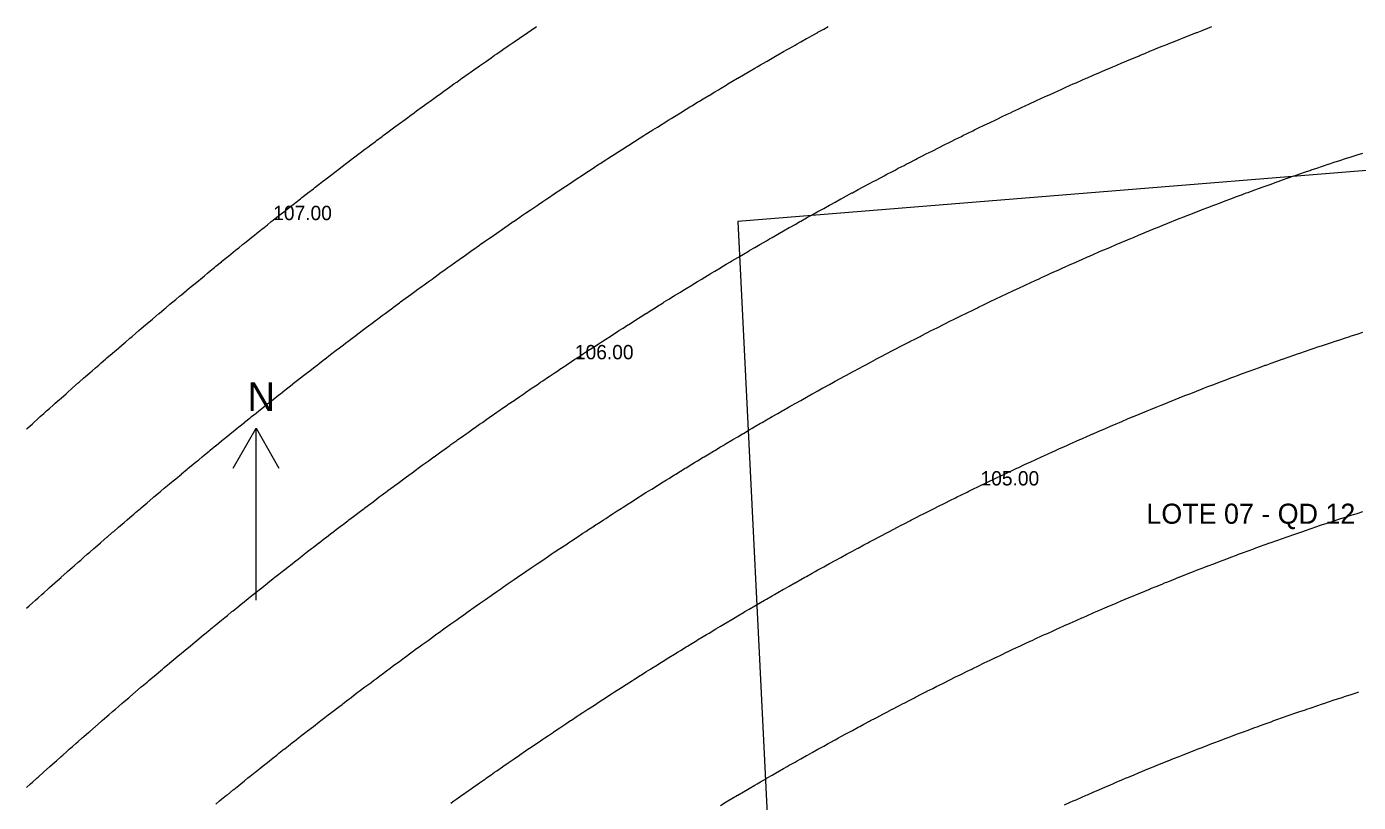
# Model space of a CAD drawing. Header units: metres. Extents: x -14.2 to 26.2, y -13.1 to 40.
# Drawn here: x -14 to 9.22, y 26.48 to 40 of the extents above; entities that cross this region are included whole.
import ezdxf

# ---------------------------------------------------------------- set-up
doc = ezdxf.new("R2010")
doc.units = ezdxf.units.M
for name, color, linetype in [('CONFRONTANTES', 8, 'Continuous'), ('CURVAS_050', 62, 'Continuous'), ('CURVAS_1M', 3, 'Continuous'), ('NORTE', 7, 'Continuous')]:
    doc.layers.add(name, color=color, linetype=linetype)

msp = doc.modelspace()

# ---------------------------------------------------------------- linework, layer by layer
at = {"layer": 'CONFRONTANTES'}
msp.add_lwpolyline([(-1, 24.5), (15.2, 26), (15.6, 38), (-1.6, 36.6)], close=True, dxfattribs=at)
at = {"layer": 'CURVAS_050'}
for points, elevation in [([(-14, 29.862), (-13.958, 29.9), (-13.9, 29.952), (-13.847, 30), (-13.8, 30.042), (-13.735, 30.1), (-13.7, 30.131), (-13.623, 30.2), (-13.6, 30.221), (-13.511, 30.3), (-13.5, 30.309), (-13.4, 30.398), (-13.398, 30.4), (-13.3, 30.486), (-13.285, 30.5), (-13.2, 30.574), (-13.171, 30.6), (-13.1, 30.662), (-13.057, 30.7), (-13, 30.75), (-12.943, 30.8), (-12.9, 30.837), (-12.828, 30.9), (-12.8, 30.924), (-12.713, 31), (-12.7, 31.011), (-12.6, 31.098), (-12.598, 31.1), (-12.5, 31.184), (-12.482, 31.2), (-12.4, 31.271), (-12.366, 31.3), (-12.3, 31.356), (-12.249, 31.4), (-12.2, 31.442), (-12.132, 31.5), (-12.1, 31.527), (-12.015, 31.6), (-12, 31.613), (-11.9, 31.697), (-11.897, 31.7), (-11.8, 31.782), (-11.779, 31.8), (-11.7, 31.866), (-11.66, 31.9), (-11.6, 31.951), (-11.541, 32), (-11.5, 32.034), (-11.422, 32.1), (-11.4, 32.118), (-11.302, 32.2), (-11.3, 32.201), (-11.2, 32.284), (-11.181, 32.3), (-11.1, 32.367), (-11.061, 32.4), (-11, 32.45), (-10.939, 32.5), (-10.9, 32.532), (-10.818, 32.6), (-10.8, 32.615), (-10.7, 32.696), (-10.696, 32.7), (-10.6, 32.778), (-10.573, 32.8), (-10.5, 32.859), (-10.45, 32.9), (-10.4, 32.941), (-10.326, 33), (-10.3, 33.021), (-10.202, 33.1), (-10.2, 33.102), (-10.1, 33.182), (-10.078, 33.2), (-10, 33.263), (-9.953, 33.3), (-9.9, 33.342), (-9.828, 33.4), (-9.8, 33.422), (-9.702, 33.5), (-9.7, 33.501), (-9.6, 33.581), (-9.575, 33.6), (-9.5, 33.659), (-9.448, 33.7), (-9.4, 33.738), (-9.321, 33.8), (-9.3, 33.816), (-9.2, 33.894), (-9.193, 33.9), (-9.1, 33.972), (-9.064, 34), (-9, 34.05), (-8.935, 34.1), (-8.9, 34.127), (-8.806, 34.2), (-8.8, 34.205), (-8.7, 34.281), (-8.676, 34.3), (-8.6, 34.358), (-8.545, 34.4), (-8.5, 34.434), (-8.414, 34.5), (-8.4, 34.51), (-8.3, 34.586), (-8.282, 34.6), (-8.2, 34.662), (-8.15, 34.7), (-8.1, 34.737), (-8.017, 34.8), (-8, 34.812), (-7.9, 34.887), (-7.883, 34.9), (-7.8, 34.962), (-7.749, 35), (-7.7, 35.036), (-7.614, 35.1), (-7.6, 35.11), (-7.5, 35.184), (-7.479, 35.2), (-7.4, 35.258), (-7.343, 35.3), (-7.3, 35.331), (-7.206, 35.4), (-7.2, 35.405), (-7.1, 35.477), (-7.069, 35.5), (-7, 35.55), (-6.931, 35.6), (-6.9, 35.622), (-6.8, 35.694), (-6.792, 35.7), (-6.7, 35.766), (-6.653, 35.8), (-6.6, 35.838), (-6.513, 35.9), (-6.5, 35.909), (-6.4, 35.98), (-6.372, 36), (-6.3, 36.051), (-6.231, 36.1), (-6.2, 36.122), (-6.1, 36.192), (-6.089, 36.2), (-6, 36.263), (-5.946, 36.3), (-5.9, 36.332), (-5.803, 36.4), (-5.8, 36.402), (-5.7, 36.471), (-5.659, 36.5), (-5.6, 36.541), (-5.514, 36.6), (-5.5, 36.609), (-5.4, 36.678), (-5.368, 36.7), (-5.3, 36.746), (-5.221, 36.8), (-5.2, 36.814), (-5.1, 36.882), (-5.074, 36.9), (-5, 36.95), (-4.926, 37), (-4.9, 37.017), (-4.8, 37.084), (-4.777, 37.1), (-4.7, 37.151), (-4.627, 37.2), (-4.6, 37.218), (-4.5, 37.284), (-4.476, 37.3), (-4.4, 37.351), (-4.325, 37.4), (-4.3, 37.416), (-4.2, 37.482), (-4.172, 37.5), (-4.1, 37.547), (-4.019, 37.6), (-4, 37.612), (-3.9, 37.677), (-3.865, 37.7), (-3.8, 37.742), (-3.71, 37.8), (-3.7, 37.806), (-3.6, 37.87), (-3.554, 37.9), (-3.5, 37.934), (-3.4, 37.998), (-3.397, 38), (-3.3, 38.061), (-3.239, 38.1), (-3.2, 38.125), (-3.1, 38.187), (-3.08, 38.2), (-3, 38.25), (-2.92, 38.3), (-2.9, 38.312), (-2.8, 38.374), (-2.759, 38.4), (-2.7, 38.436), (-2.6, 38.498), (-2.597, 38.5), (-2.5, 38.559), (-2.434, 38.6), (-2.4, 38.62), (-2.3, 38.681), (-2.269, 38.7), (-2.2, 38.742), (-2.104, 38.8), (-2.1, 38.802), (-2, 38.862), (-1.937, 38.9), (-1.9, 38.922), (-1.8, 38.982), (-1.77, 39), (-1.7, 39.041), (-1.601, 39.1), (-1.6, 39.1), (-1.5, 39.159), (-1.431, 39.2), (-1.4, 39.218), (-1.3, 39.276), (-1.259, 39.3), (-1.2, 39.335), (-1.1, 39.392), (-1.087, 39.4), (-1, 39.45), (-0.913, 39.5), (-0.9, 39.507), (-0.8, 39.565), (-0.738, 39.6), (-0.7, 39.621), (-0.6, 39.678), (-0.561, 39.7), (-0.5, 39.734), (-0.4, 39.791), (-0.383, 39.8), (-0.3, 39.846), (-0.204, 39.9), (-0.2, 39.902), (-0.1, 39.957), (-0.023, 40)], 106.5), ([(-10.7, 26.446), (-10.634, 26.5), (-10.6, 26.528), (-10.512, 26.6), (-10.5, 26.609), (-10.4, 26.691), (-10.388, 26.7), (-10.3, 26.771), (-10.264, 26.8), (-10.2, 26.852), (-10.14, 26.9), (-10.1, 26.932), (-10.016, 27), (-10, 27.013), (-9.9, 27.092), (-9.89, 27.1), (-9.8, 27.172), (-9.765, 27.2), (-9.7, 27.251), (-9.639, 27.3), (-9.6, 27.331), (-9.512, 27.4), (-9.5, 27.409), (-9.4, 27.488), (-9.385, 27.5), (-9.3, 27.566), (-9.257, 27.6), (-9.2, 27.644), (-9.129, 27.7), (-9.1, 27.722), (-9, 27.8), (-9, 27.8), (-8.9, 27.877), (-8.871, 27.9), (-8.8, 27.954), (-8.741, 28), (-8.7, 28.031), (-8.61, 28.1), (-8.6, 28.108), (-8.5, 28.184), (-8.479, 28.2), (-8.4, 28.26), (-8.348, 28.3), (-8.3, 28.336), (-8.216, 28.4), (-8.2, 28.412), (-8.1, 28.487), (-8.083, 28.5), (-8, 28.562), (-7.95, 28.6), (-7.9, 28.637), (-7.816, 28.7), (-7.8, 28.712), (-7.7, 28.786), (-7.682, 28.8), (-7.6, 28.86), (-7.547, 28.9), (-7.5, 28.934), (-7.411, 29), (-7.4, 29.008), (-7.3, 29.081), (-7.275, 29.1), (-7.2, 29.155), (-7.138, 29.2), (-7.1, 29.227), (-7, 29.3), (-7, 29.3), (-6.9, 29.372), (-6.862, 29.4), (-6.8, 29.444), (-6.723, 29.5), (-6.7, 29.516), (-6.6, 29.588), (-6.583, 29.6), (-6.5, 29.659), (-6.443, 29.7), (-6.4, 29.73), (-6.302, 29.8), (-6.3, 29.801), (-6.2, 29.872), (-6.16, 29.9), (-6.1, 29.942), (-6.018, 30), (-6, 30.013), (-5.9, 30.082), (-5.875, 30.1), (-5.8, 30.152), (-5.731, 30.2), (-5.7, 30.221), (-5.6, 30.291), (-5.586, 30.3), (-5.5, 30.359), (-5.441, 30.4), (-5.4, 30.428), (-5.3, 30.496), (-5.295, 30.5), (-5.2, 30.565), (-5.148, 30.6), (-5.1, 30.632), (-5, 30.7), (-5, 30.7), (-4.9, 30.767), (-4.851, 30.8), (-4.8, 30.835), (-4.702, 30.9), (-4.7, 30.901), (-4.6, 30.968), (-4.552, 31), (-4.5, 31.034), (-4.401, 31.1), (-4.4, 31.101), (-4.3, 31.166), (-4.249, 31.2), (-4.2, 31.232), (-4.1, 31.297), (-4.096, 31.3), (-4, 31.363), (-3.942, 31.4), (-3.9, 31.427), (-3.8, 31.492), (-3.788, 31.5), (-3.7, 31.556), (-3.632, 31.6), (-3.6, 31.621), (-3.5, 31.684), (-3.475, 31.7), (-3.4, 31.748), (-3.318, 31.8), (-3.3, 31.811), (-3.2, 31.875), (-3.159, 31.9), (-3.1, 31.937), (-3, 32), (-3, 32), (-2.9, 32.062), (-2.839, 32.1), (-2.8, 32.124), (-2.7, 32.186), (-2.678, 32.2), (-2.6, 32.248), (-2.515, 32.3), (-2.5, 32.309), (-2.4, 32.37), (-2.352, 32.4), (-2.3, 32.431), (-2.2, 32.492), (-2.187, 32.5), (-2.1, 32.552), (-2.021, 32.6), (-2, 32.612), (-1.9, 32.672), (-1.854, 32.7), (-1.8, 32.732), (-1.7, 32.791), (-1.685, 32.8), (-1.6, 32.85), (-1.516, 32.9), (-1.5, 32.909), (-1.4, 32.968), (-1.345, 33), (-1.3, 33.026), (-1.2, 33.084), (-1.173, 33.1), (-1.1, 33.142), (-1, 33.2), (-1, 33.2), (-0.9, 33.257), (-0.825, 33.3), (-0.8, 33.314), (-0.7, 33.371), (-0.649, 33.4), (-0.6, 33.428), (-0.5, 33.484), (-0.472, 33.5), (-0.4, 33.54), (-0.3, 33.596), (-0.293, 33.6), (-0.2, 33.652), (-0.113, 33.7), (-0.1, 33.707), (0, 33.763), (0.068, 33.8), (0.1, 33.817), (0.2, 33.872), (0.251, 33.9), (0.3, 33.926), (0.4, 33.981), (0.436, 34), (0.5, 34.034), (0.6, 34.088), (0.622, 34.1), (0.7, 34.141), (0.8, 34.195), (0.81, 34.2), (0.9, 34.247), (1, 34.3), (1, 34.3), (1.1, 34.352), (1.191, 34.4), (1.2, 34.405), (1.3, 34.456), (1.385, 34.5), (1.4, 34.508), (1.5, 34.559), (1.579, 34.6), (1.6, 34.611), (1.7, 34.661), (1.776, 34.7), (1.8, 34.712), (1.9, 34.762), (1.975, 34.8), (2, 34.812), (2.1, 34.862), (2.176, 34.9), (2.2, 34.912), (2.3, 34.961), (2.379, 35), (2.4, 35.011), (2.5, 35.059), (2.584, 35.1), (2.6, 35.108), (2.7, 35.156), (2.791, 35.2), (2.8, 35.205), (2.9, 35.252), (3, 35.3), (3, 35.3), (3.1, 35.347), (3.2, 35.394), (3.212, 35.4), (3.3, 35.441), (3.4, 35.488), (3.426, 35.5), (3.5, 35.534), (3.6, 35.58), (3.643, 35.6), (3.7, 35.626), (3.8, 35.672), (3.862, 35.7), (3.9, 35.717), (4, 35.762), (4.084, 35.8), (4.1, 35.807), (4.2, 35.852), (4.3, 35.896), (4.308, 35.9), (4.4, 35.94), (4.5, 35.984), (4.536, 36), (4.6, 36.028), (4.7, 36.071), (4.766, 36.1), (4.8, 36.114), (4.9, 36.157), (5, 36.2), (5, 36.2), (5.1, 36.242), (5.2, 36.284), (5.237, 36.3), (5.3, 36.326), (5.4, 36.368), (5.477, 36.4), (5.5, 36.409), (5.6, 36.451), (5.7, 36.491), (5.721, 36.5), (5.8, 36.532), (5.9, 36.572), (5.969, 36.6), (6, 36.613), (6.1, 36.652), (6.2, 36.692), (6.22, 36.7), (6.3, 36.731), (6.4, 36.77), (6.476, 36.8), (6.5, 36.809), (6.6, 36.848), (6.7, 36.886), (6.736, 36.9), (6.8, 36.925), (6.9, 36.962), (7, 37), (7, 37), (7.1, 37.037), (7.2, 37.075), (7.269, 37.1), (7.3, 37.111), (7.4, 37.148), (7.5, 37.184), (7.543, 37.2), (7.6, 37.221), (7.7, 37.256), (7.8, 37.292), (7.823, 37.3), (7.9, 37.327), (8, 37.363), (8.1, 37.397), (8.108, 37.4), (8.2, 37.432), (8.3, 37.466), (8.399, 37.5), (8.4, 37.501), (8.5, 37.534), (8.6, 37.568), (8.696, 37.6), (8.7, 37.601), (8.8, 37.635), (8.9, 37.667), (9, 37.7), (9, 37.7), (9.1, 37.732), (9.2, 37.765), (9.3, 37.796)], 105.5), ([(-1.9, 26.422), (-1.8, 26.482), (-1.77, 26.5), (-1.7, 26.541), (-1.601, 26.6), (-1.6, 26.6), (-1.5, 26.659), (-1.431, 26.7), (-1.4, 26.718), (-1.3, 26.776), (-1.259, 26.8), (-1.2, 26.835), (-1.1, 26.892), (-1.087, 26.9), (-1, 26.95), (-0.913, 27), (-0.9, 27.007), (-0.8, 27.065), (-0.738, 27.1), (-0.7, 27.121), (-0.6, 27.178), (-0.561, 27.2), (-0.5, 27.234), (-0.4, 27.291), (-0.383, 27.3), (-0.3, 27.346), (-0.204, 27.4), (-0.2, 27.402), (-0.1, 27.457), (-0.023, 27.5), (0, 27.512), (0.1, 27.567), (0.16, 27.6), (0.2, 27.622), (0.3, 27.676), (0.344, 27.7), (0.4, 27.73), (0.5, 27.784), (0.529, 27.8), (0.6, 27.838), (0.7, 27.891), (0.716, 27.9), (0.8, 27.944), (0.9, 27.997), (0.905, 28), (1, 28.05), (1.095, 28.1), (1.1, 28.102), (1.2, 28.155), (1.288, 28.2), (1.3, 28.206), (1.4, 28.258), (1.482, 28.3), (1.5, 28.309), (1.6, 28.361), (1.678, 28.4), (1.7, 28.411), (1.8, 28.462), (1.875, 28.5), (1.9, 28.512), (2, 28.562), (2.075, 28.6), (2.1, 28.612), (2.2, 28.662), (2.277, 28.7), (2.3, 28.711), (2.4, 28.761), (2.481, 28.8), (2.5, 28.809), (2.6, 28.858), (2.687, 28.9), (2.7, 28.906), (2.8, 28.955), (2.895, 29), (2.9, 29.002), (3, 29.05), (3.1, 29.097), (3.106, 29.1), (3.2, 29.144), (3.3, 29.191), (3.318, 29.2), (3.4, 29.238), (3.5, 29.284), (3.534, 29.3), (3.6, 29.33), (3.7, 29.376), (3.752, 29.4), (3.8, 29.422), (3.9, 29.467), (3.972, 29.5), (4, 29.512), (4.1, 29.557), (4.196, 29.6), (4.2, 29.602), (4.3, 29.646), (4.4, 29.691), (4.422, 29.7), (4.5, 29.734), (4.6, 29.778), (4.651, 29.8), (4.7, 29.821), (4.8, 29.864), (4.883, 29.9), (4.9, 29.907), (5, 29.95), (5.1, 29.992), (5.118, 30), (5.2, 30.035), (5.3, 30.076), (5.357, 30.1), (5.4, 30.118), (5.5, 30.159), (5.599, 30.2), (5.6, 30.201), (5.7, 30.241), (5.8, 30.282), (5.845, 30.3), (5.9, 30.322), (6, 30.363), (6.094, 30.4), (6.1, 30.402), (6.2, 30.442), (6.3, 30.481), (6.348, 30.5), (6.4, 30.521), (6.5, 30.559), (6.6, 30.598), (6.605, 30.6), (6.7, 30.636), (6.8, 30.675), (6.867, 30.7), (6.9, 30.712), (7, 30.75), (7.1, 30.787), (7.134, 30.8), (7.2, 30.825), (7.3, 30.861), (7.4, 30.898), (7.405, 30.9), (7.5, 30.934), (7.6, 30.971), (7.682, 31), (7.7, 31.006), (7.8, 31.042), (7.9, 31.077), (7.964, 31.1), (8, 31.113), (8.1, 31.147), (8.2, 31.182), (8.252, 31.2), (8.3, 31.216), (8.4, 31.251), (8.5, 31.284), (8.546, 31.3), (8.6, 31.318), (8.7, 31.351), (8.8, 31.385), (8.847, 31.4), (8.9, 31.417), (9, 31.45), (9.1, 31.482), (9.155, 31.5), (9.2, 31.514), (9.3, 31.546)], 104.5)]:
    msp.add_lwpolyline(points, dxfattribs=dict(at, elevation=elevation))
at = {"layer": 'CURVAS_1M'}
for points, elevation in [([(-14, 26.737), (-13.93, 26.8), (-13.9, 26.827), (-13.819, 26.9), (-13.8, 26.917), (-13.707, 27), (-13.7, 27.006), (-13.6, 27.095), (-13.595, 27.1), (-13.5, 27.184), (-13.482, 27.2), (-13.4, 27.273), (-13.369, 27.3), (-13.3, 27.361), (-13.256, 27.4), (-13.2, 27.449), (-13.143, 27.5), (-13.1, 27.537), (-13.029, 27.6), (-13, 27.625), (-12.914, 27.7), (-12.9, 27.712), (-12.8, 27.799), (-12.799, 27.8), (-12.7, 27.886), (-12.684, 27.9), (-12.6, 27.973), (-12.569, 28), (-12.5, 28.059), (-12.453, 28.1), (-12.4, 28.146), (-12.337, 28.2), (-12.3, 28.231), (-12.22, 28.3), (-12.2, 28.317), (-12.103, 28.4), (-12.1, 28.402), (-12, 28.488), (-11.985, 28.5), (-11.9, 28.572), (-11.867, 28.6), (-11.8, 28.657), (-11.749, 28.7), (-11.7, 28.741), (-11.63, 28.8), (-11.6, 28.826), (-11.511, 28.9), (-11.5, 28.909), (-11.4, 28.993), (-11.392, 29), (-11.3, 29.076), (-11.272, 29.1), (-11.2, 29.16), (-11.151, 29.2), (-11.1, 29.242), (-11.03, 29.3), (-11, 29.325), (-10.909, 29.4), (-10.9, 29.407), (-10.8, 29.49), (-10.787, 29.5), (-10.7, 29.571), (-10.665, 29.6), (-10.6, 29.653), (-10.542, 29.7), (-10.5, 29.734), (-10.419, 29.8), (-10.4, 29.816), (-10.3, 29.896), (-10.296, 29.9), (-10.2, 29.977), (-10.171, 30), (-10.1, 30.057), (-10.047, 30.1), (-10, 30.138), (-9.922, 30.2), (-9.9, 30.217), (-9.8, 30.297), (-9.796, 30.3), (-9.7, 30.376), (-9.67, 30.4), (-9.6, 30.456), (-9.544, 30.5), (-9.5, 30.534), (-9.417, 30.6), (-9.4, 30.613), (-9.3, 30.691), (-9.289, 30.7), (-9.2, 30.769), (-9.161, 30.8), (-9.1, 30.847), (-9.032, 30.9), (-9, 30.925), (-8.903, 31), (-8.9, 31.002), (-8.8, 31.079), (-8.773, 31.1), (-8.7, 31.156), (-8.643, 31.2), (-8.6, 31.233), (-8.512, 31.3), (-8.5, 31.309), (-8.4, 31.385), (-8.381, 31.4), (-8.3, 31.461), (-8.249, 31.5), (-8.2, 31.537), (-8.116, 31.6), (-8.1, 31.612), (-8, 31.687), (-7.983, 31.7), (-7.9, 31.762), (-7.85, 31.8), (-7.8, 31.837), (-7.715, 31.9), (-7.7, 31.911), (-7.6, 31.985), (-7.58, 32), (-7.5, 32.059), (-7.445, 32.1), (-7.4, 32.133), (-7.309, 32.2), (-7.3, 32.206), (-7.2, 32.279), (-7.172, 32.3), (-7.1, 32.352), (-7.034, 32.4), (-7, 32.425), (-6.9, 32.497), (-6.896, 32.5), (-6.8, 32.569), (-6.758, 32.6), (-6.7, 32.641), (-6.618, 32.7), (-6.6, 32.713), (-6.5, 32.784), (-6.478, 32.8), (-6.4, 32.855), (-6.337, 32.9), (-6.3, 32.926), (-6.2, 32.997), (-6.196, 33), (-6.1, 33.067), (-6.053, 33.1), (-6, 33.138), (-5.911, 33.2), (-5.9, 33.207), (-5.8, 33.277), (-5.767, 33.3), (-5.7, 33.346), (-5.622, 33.4), (-5.6, 33.416), (-5.5, 33.484), (-5.477, 33.5), (-5.4, 33.553), (-5.331, 33.6), (-5.3, 33.621), (-5.2, 33.69), (-5.185, 33.7), (-5.1, 33.757), (-5.037, 33.8), (-5, 33.825), (-4.9, 33.892), (-4.889, 33.9), (-4.8, 33.96), (-4.739, 34), (-4.7, 34.026), (-4.6, 34.093), (-4.589, 34.1), (-4.5, 34.159), (-4.439, 34.2), (-4.4, 34.226), (-4.3, 34.291), (-4.287, 34.3), (-4.2, 34.357), (-4.134, 34.4), (-4.1, 34.422), (-4, 34.488), (-3.981, 34.5), (-3.9, 34.552), (-3.826, 34.6), (-3.8, 34.617), (-3.7, 34.681), (-3.671, 34.7), (-3.6, 34.745), (-3.515, 34.8), (-3.5, 34.809), (-3.4, 34.873), (-3.357, 34.9), (-3.3, 34.936), (-3.2, 35), (-3.199, 35), (-3.1, 35.062), (-3.04, 35.1), (-3, 35.125), (-2.9, 35.187), (-2.88, 35.2), (-2.8, 35.249), (-2.718, 35.3), (-2.7, 35.311), (-2.6, 35.373), (-2.556, 35.4), (-2.5, 35.434), (-2.4, 35.495), (-2.393, 35.5), (-2.3, 35.556), (-2.228, 35.6), (-2.2, 35.617), (-2.1, 35.677), (-2.062, 35.7), (-2, 35.737), (-1.9, 35.797), (-1.896, 35.8), (-1.8, 35.857), (-1.728, 35.9), (-1.7, 35.916), (-1.6, 35.975), (-1.558, 36), (-1.5, 36.034), (-1.4, 36.093), (-1.388, 36.1), (-1.3, 36.151), (-1.216, 36.2), (-1.2, 36.209), (-1.1, 36.267), (-1.043, 36.3), (-1, 36.325), (-0.9, 36.382), (-0.869, 36.4), (-0.8, 36.44), (-0.7, 36.496), (-0.694, 36.5), (-0.6, 36.553), (-0.517, 36.6), (-0.5, 36.609), (-0.4, 36.665), (-0.338, 36.7), (-0.3, 36.721), (-0.2, 36.777), (-0.158, 36.8), (-0.1, 36.832), (0, 36.888), (0.023, 36.9), (0.1, 36.942), (0.2, 36.997), (0.206, 37), (0.3, 37.051), (0.39, 37.1), (0.4, 37.105), (0.5, 37.159), (0.576, 37.2), (0.6, 37.213), (0.7, 37.266), (0.763, 37.3), (0.8, 37.319), (0.9, 37.372), (0.952, 37.4), (1, 37.425), (1.1, 37.477), (1.143, 37.5), (1.2, 37.53), (1.3, 37.581), (1.336, 37.6), (1.4, 37.633), (1.5, 37.684), (1.531, 37.7), (1.6, 37.736), (1.7, 37.786), (1.727, 37.8), (1.8, 37.837), (1.9, 37.887), (1.925, 37.9), (2, 37.937), (2.1, 37.987), (2.125, 38), (2.2, 38.037), (2.3, 38.086), (2.328, 38.1), (2.4, 38.136), (2.5, 38.184), (2.532, 38.2), (2.6, 38.233), (2.7, 38.281), (2.739, 38.3), (2.8, 38.33), (2.9, 38.377), (2.948, 38.4), (3, 38.425), (3.1, 38.472), (3.159, 38.5), (3.2, 38.519), (3.3, 38.566), (3.372, 38.6), (3.4, 38.613), (3.5, 38.659), (3.588, 38.7), (3.6, 38.705), (3.7, 38.751), (3.8, 38.797), (3.807, 38.8), (3.9, 38.842), (4, 38.887), (4.028, 38.9), (4.1, 38.932), (4.2, 38.977), (4.252, 39), (4.3, 39.021), (4.4, 39.065), (4.479, 39.1), (4.5, 39.109), (4.6, 39.153), (4.7, 39.196), (4.708, 39.2), (4.8, 39.239), (4.9, 39.282), (4.941, 39.3), (5, 39.325), (5.1, 39.367), (5.177, 39.4), (5.2, 39.41), (5.3, 39.451), (5.4, 39.493), (5.417, 39.5), (5.5, 39.534), (5.6, 39.576), (5.66, 39.6), (5.7, 39.616), (5.8, 39.657), (5.9, 39.697), (5.907, 39.7), (6, 39.738), (6.1, 39.777), (6.157, 39.8), (6.2, 39.817), (6.3, 39.856), (6.4, 39.895), (6.412, 39.9), (6.5, 39.934), (6.6, 39.973), (6.67, 40)], 106), ([(-14, 32.987), (-13.986, 33), (-13.9, 33.077), (-13.875, 33.1), (-13.8, 33.167), (-13.763, 33.2), (-13.7, 33.256), (-13.651, 33.3), (-13.6, 33.345), (-13.539, 33.4), (-13.5, 33.434), (-13.426, 33.5), (-13.4, 33.523), (-13.313, 33.6), (-13.3, 33.611), (-13.2, 33.7), (-13.199, 33.7), (-13.1, 33.787), (-13.086, 33.8), (-13, 33.875), (-12.971, 33.9), (-12.9, 33.962), (-12.857, 34), (-12.8, 34.049), (-12.742, 34.1), (-12.7, 34.136), (-12.627, 34.2), (-12.6, 34.223), (-12.511, 34.3), (-12.5, 34.309), (-12.4, 34.395), (-12.395, 34.4), (-12.3, 34.481), (-12.278, 34.5), (-12.2, 34.567), (-12.161, 34.6), (-12.1, 34.652), (-12.044, 34.7), (-12, 34.738), (-11.926, 34.8), (-11.9, 34.822), (-11.808, 34.9), (-11.8, 34.907), (-11.7, 34.991), (-11.69, 35), (-11.6, 35.076), (-11.571, 35.1), (-11.5, 35.159), (-11.451, 35.2), (-11.4, 35.243), (-11.332, 35.3), (-11.3, 35.326), (-11.211, 35.4), (-11.2, 35.409), (-11.1, 35.492), (-11.091, 35.5), (-11, 35.575), (-10.97, 35.6), (-10.9, 35.657), (-10.848, 35.7), (-10.8, 35.74), (-10.726, 35.8), (-10.7, 35.821), (-10.604, 35.9), (-10.6, 35.903), (-10.5, 35.984), (-10.481, 36), (-10.4, 36.066), (-10.357, 36.1), (-10.3, 36.146), (-10.233, 36.2), (-10.2, 36.227), (-10.109, 36.3), (-10.1, 36.307), (-10, 36.388), (-9.984, 36.4), (-9.9, 36.467), (-9.859, 36.5), (-9.8, 36.547), (-9.733, 36.6), (-9.7, 36.626), (-9.607, 36.7), (-9.6, 36.706), (-9.5, 36.784), (-9.48, 36.8), (-9.4, 36.863), (-9.353, 36.9), (-9.3, 36.941), (-9.225, 37), (-9.2, 37.019), (-9.1, 37.097), (-9.097, 37.1), (-9, 37.175), (-8.968, 37.2), (-8.9, 37.252), (-8.838, 37.3), (-8.8, 37.329), (-8.708, 37.4), (-8.7, 37.406), (-8.6, 37.483), (-8.578, 37.5), (-8.5, 37.559), (-8.447, 37.6), (-8.4, 37.635), (-8.315, 37.7), (-8.3, 37.711), (-8.2, 37.787), (-8.183, 37.8), (-8.1, 37.862), (-8.05, 37.9), (-8, 37.937), (-7.917, 38), (-7.9, 38.012), (-7.8, 38.087), (-7.783, 38.1), (-7.7, 38.161), (-7.648, 38.2), (-7.6, 38.235), (-7.513, 38.3), (-7.5, 38.309), (-7.4, 38.383), (-7.377, 38.4), (-7.3, 38.456), (-7.24, 38.5), (-7.2, 38.53), (-7.103, 38.6), (-7.1, 38.602), (-7, 38.675), (-6.965, 38.7), (-6.9, 38.747), (-6.827, 38.8), (-6.8, 38.819), (-6.7, 38.891), (-6.688, 38.9), (-6.6, 38.963), (-6.548, 39), (-6.5, 39.034), (-6.408, 39.1), (-6.4, 39.105), (-6.3, 39.176), (-6.267, 39.2), (-6.2, 39.247), (-6.125, 39.3), (-6.1, 39.317), (-6, 39.388), (-5.982, 39.4), (-5.9, 39.457), (-5.839, 39.5), (-5.8, 39.527), (-5.7, 39.596), (-5.695, 39.6), (-5.6, 39.665), (-5.55, 39.7), (-5.5, 39.734), (-5.404, 39.8), (-5.4, 39.803), (-5.3, 39.871), (-5.258, 39.9), (-5.2, 39.94), (-5.111, 40)], 107), ([(-6.6, 26.463), (-6.548, 26.5), (-6.5, 26.534), (-6.408, 26.6), (-6.4, 26.605), (-6.3, 26.676), (-6.267, 26.7), (-6.2, 26.747), (-6.125, 26.8), (-6.1, 26.817), (-6, 26.888), (-5.982, 26.9), (-5.9, 26.957), (-5.839, 27), (-5.8, 27.027), (-5.7, 27.096), (-5.695, 27.1), (-5.6, 27.165), (-5.55, 27.2), (-5.5, 27.234), (-5.404, 27.3), (-5.4, 27.303), (-5.3, 27.371), (-5.258, 27.4), (-5.2, 27.44), (-5.111, 27.5), (-5.1, 27.507), (-5, 27.575), (-4.963, 27.6), (-4.9, 27.642), (-4.814, 27.7), (-4.8, 27.709), (-4.7, 27.776), (-4.665, 27.8), (-4.6, 27.843), (-4.514, 27.9), (-4.5, 27.909), (-4.4, 27.976), (-4.363, 28), (-4.3, 28.041), (-4.211, 28.1), (-4.2, 28.107), (-4.1, 28.172), (-4.058, 28.2), (-4, 28.237), (-3.904, 28.3), (-3.9, 28.302), (-3.8, 28.367), (-3.749, 28.4), (-3.7, 28.431), (-3.6, 28.495), (-3.593, 28.5), (-3.5, 28.559), (-3.436, 28.6), (-3.4, 28.623), (-3.3, 28.686), (-3.278, 28.7), (-3.2, 28.75), (-3.12, 28.8), (-3.1, 28.812), (-3, 28.875), (-2.96, 28.9), (-2.9, 28.937), (-2.8, 28.999), (-2.799, 29), (-2.7, 29.061), (-2.637, 29.1), (-2.6, 29.123), (-2.5, 29.184), (-2.474, 29.2), (-2.4, 29.245), (-2.31, 29.3), (-2.3, 29.306), (-2.2, 29.367), (-2.145, 29.4), (-2.1, 29.427), (-2, 29.487), (-1.979, 29.5), (-1.9, 29.547), (-1.812, 29.6), (-1.8, 29.607), (-1.7, 29.666), (-1.643, 29.7), (-1.6, 29.726), (-1.5, 29.784), (-1.473, 29.8), (-1.4, 29.843), (-1.302, 29.9), (-1.3, 29.901), (-1.2, 29.96), (-1.13, 30), (-1.1, 30.017), (-1, 30.075), (-0.956, 30.1), (-0.9, 30.132), (-0.8, 30.19), (-0.782, 30.2), (-0.7, 30.246), (-0.605, 30.3), (-0.6, 30.303), (-0.5, 30.359), (-0.428, 30.4), (-0.4, 30.415), (-0.3, 30.471), (-0.249, 30.5), (-0.2, 30.527), (-0.1, 30.582), (-0.068, 30.6), (0, 30.637), (0.1, 30.692), (0.114, 30.7), (0.2, 30.747), (0.297, 30.8), (0.3, 30.801), (0.4, 30.856), (0.483, 30.9), (0.5, 30.909), (0.6, 30.963), (0.669, 31), (0.7, 31.016), (0.8, 31.07), (0.858, 31.1), (0.9, 31.122), (1, 31.175), (1.048, 31.2), (1.1, 31.227), (1.2, 31.28), (1.24, 31.3), (1.3, 31.331), (1.4, 31.383), (1.433, 31.4), (1.5, 31.434), (1.6, 31.486), (1.629, 31.5), (1.7, 31.536), (1.8, 31.587), (1.826, 31.6), (1.9, 31.637), (2, 31.687), (2.025, 31.7), (2.1, 31.737), (2.2, 31.787), (2.226, 31.8), (2.3, 31.836), (2.4, 31.886), (2.43, 31.9), (2.5, 31.934), (2.6, 31.983), (2.635, 32), (2.7, 32.031), (2.8, 32.08), (2.843, 32.1), (2.9, 32.127), (3, 32.175), (3.053, 32.2), (3.1, 32.222), (3.2, 32.269), (3.265, 32.3), (3.3, 32.316), (3.4, 32.363), (3.48, 32.4), (3.5, 32.409), (3.6, 32.455), (3.697, 32.5), (3.7, 32.501), (3.8, 32.547), (3.9, 32.592), (3.917, 32.6), (4, 32.637), (4.1, 32.682), (4.139, 32.7), (4.2, 32.727), (4.3, 32.771), (4.365, 32.8), (4.4, 32.815), (4.5, 32.859), (4.593, 32.9), (4.6, 32.903), (4.7, 32.946), (4.8, 32.989), (4.824, 33), (4.9, 33.032), (5, 33.075), (5.059, 33.1), (5.1, 33.117), (5.2, 33.16), (5.297, 33.2), (5.3, 33.201), (5.4, 33.243), (5.5, 33.284), (5.538, 33.3), (5.6, 33.326), (5.7, 33.366), (5.783, 33.4), (5.8, 33.407), (5.9, 33.447), (6, 33.488), (6.031, 33.5), (6.1, 33.527), (6.2, 33.567), (6.284, 33.6), (6.3, 33.606), (6.4, 33.645), (6.5, 33.684), (6.54, 33.7), (6.6, 33.723), (6.7, 33.761), (6.8, 33.8), (6.801, 33.8), (6.9, 33.837), (7, 33.875), (7.067, 33.9), (7.1, 33.912), (7.2, 33.95), (7.3, 33.986), (7.337, 34), (7.4, 34.023), (7.5, 34.059), (7.6, 34.095), (7.613, 34.1), (7.7, 34.131), (7.8, 34.167), (7.893, 34.2), (7.9, 34.202), (8, 34.238), (8.1, 34.272), (8.18, 34.3), (8.2, 34.307), (8.3, 34.341), (8.4, 34.376), (8.472, 34.4), (8.5, 34.409), (8.6, 34.443), (8.7, 34.476), (8.771, 34.5), (8.8, 34.51), (8.9, 34.542), (9, 34.575), (9.077, 34.6), (9.1, 34.607), (9.2, 34.639), (9.3, 34.671)], 105), ([(4.1, 26.432), (4.2, 26.477), (4.252, 26.5), (4.3, 26.521), (4.4, 26.565), (4.479, 26.6), (4.5, 26.609), (4.6, 26.653), (4.7, 26.696), (4.708, 26.7), (4.8, 26.739), (4.9, 26.782), (4.941, 26.8), (5, 26.825), (5.1, 26.867), (5.177, 26.9), (5.2, 26.91), (5.3, 26.951), (5.4, 26.993), (5.417, 27), (5.5, 27.034), (5.6, 27.076), (5.66, 27.1), (5.7, 27.116), (5.8, 27.157), (5.9, 27.197), (5.907, 27.2), (6, 27.238), (6.1, 27.277), (6.157, 27.3), (6.2, 27.317), (6.3, 27.356), (6.4, 27.396), (6.412, 27.4), (6.5, 27.434), (6.6, 27.473), (6.67, 27.5), (6.7, 27.511), (6.8, 27.55), (6.9, 27.587), (6.934, 27.6), (7, 27.625), (7.1, 27.662), (7.2, 27.7), (7.201, 27.7), (7.3, 27.736), (7.4, 27.773), (7.474, 27.8), (7.5, 27.809), (7.6, 27.845), (7.7, 27.881), (7.752, 27.9), (7.8, 27.917), (7.9, 27.952), (8, 27.988), (8.036, 28), (8.1, 28.022), (8.2, 28.057), (8.3, 28.091), (8.325, 28.1), (8.4, 28.126), (8.5, 28.159), (8.6, 28.193), (8.621, 28.2), (8.7, 28.226), (8.8, 28.26), (8.9, 28.292), (8.923, 28.3), (9, 28.325), (9.1, 28.357), (9.2, 28.39), (9.233, 28.4)], 104)]:
    msp.add_lwpolyline(points, dxfattribs=dict(at, elevation=elevation))
at = {"layer": 'NORTE'}
for points in [[(-10.4, 32.3), (-10, 33), (-9.6, 32.3)], [(-10, 30), (-10, 33)]]:
    msp.add_lwpolyline(points, dxfattribs=at)

# ---------------------------------------------------------------- texts
at = {"layer": 'CONFRONTANTES'}
msp.add_text('LOTE 07 - QD 12', height=0.35, dxfattribs=at).set_placement((5.528, 31.333))
at = {"layer": 'CURVAS_1M'}
for s, p in [('107.00', (-9.7, 36.626)), ('106.00', (-4.439, 34.2)), ('105.00', (2.635, 32))]:
    msp.add_text(s, height=0.25, dxfattribs=at).set_placement(p)
at = {"layer": 'NORTE'}
msp.add_text('N', height=0.5, dxfattribs=at).set_placement((-10.15, 33.3))

doc.saveas('drawing.dxf')
